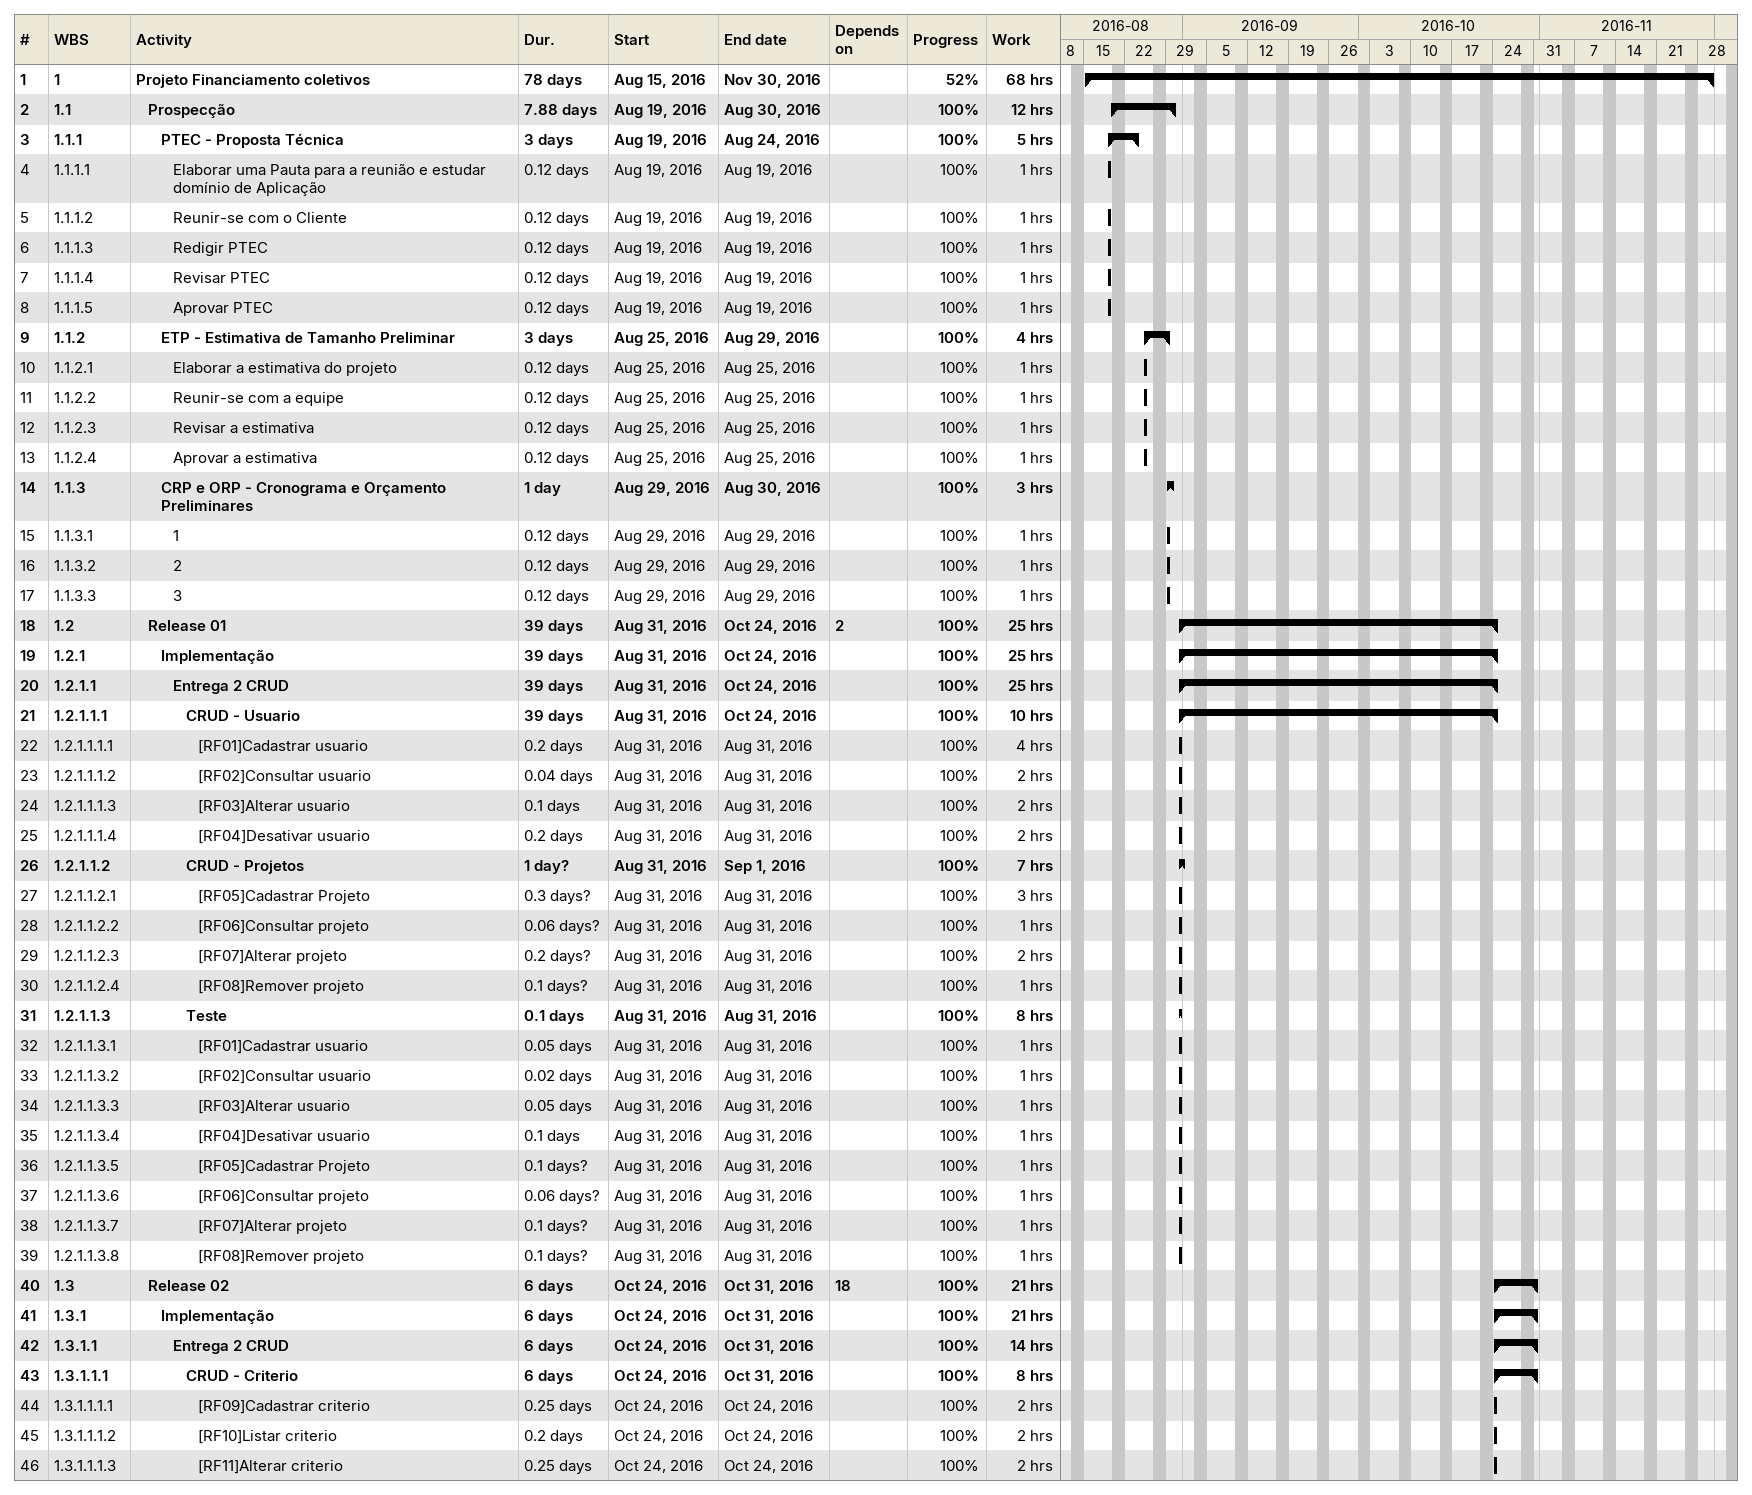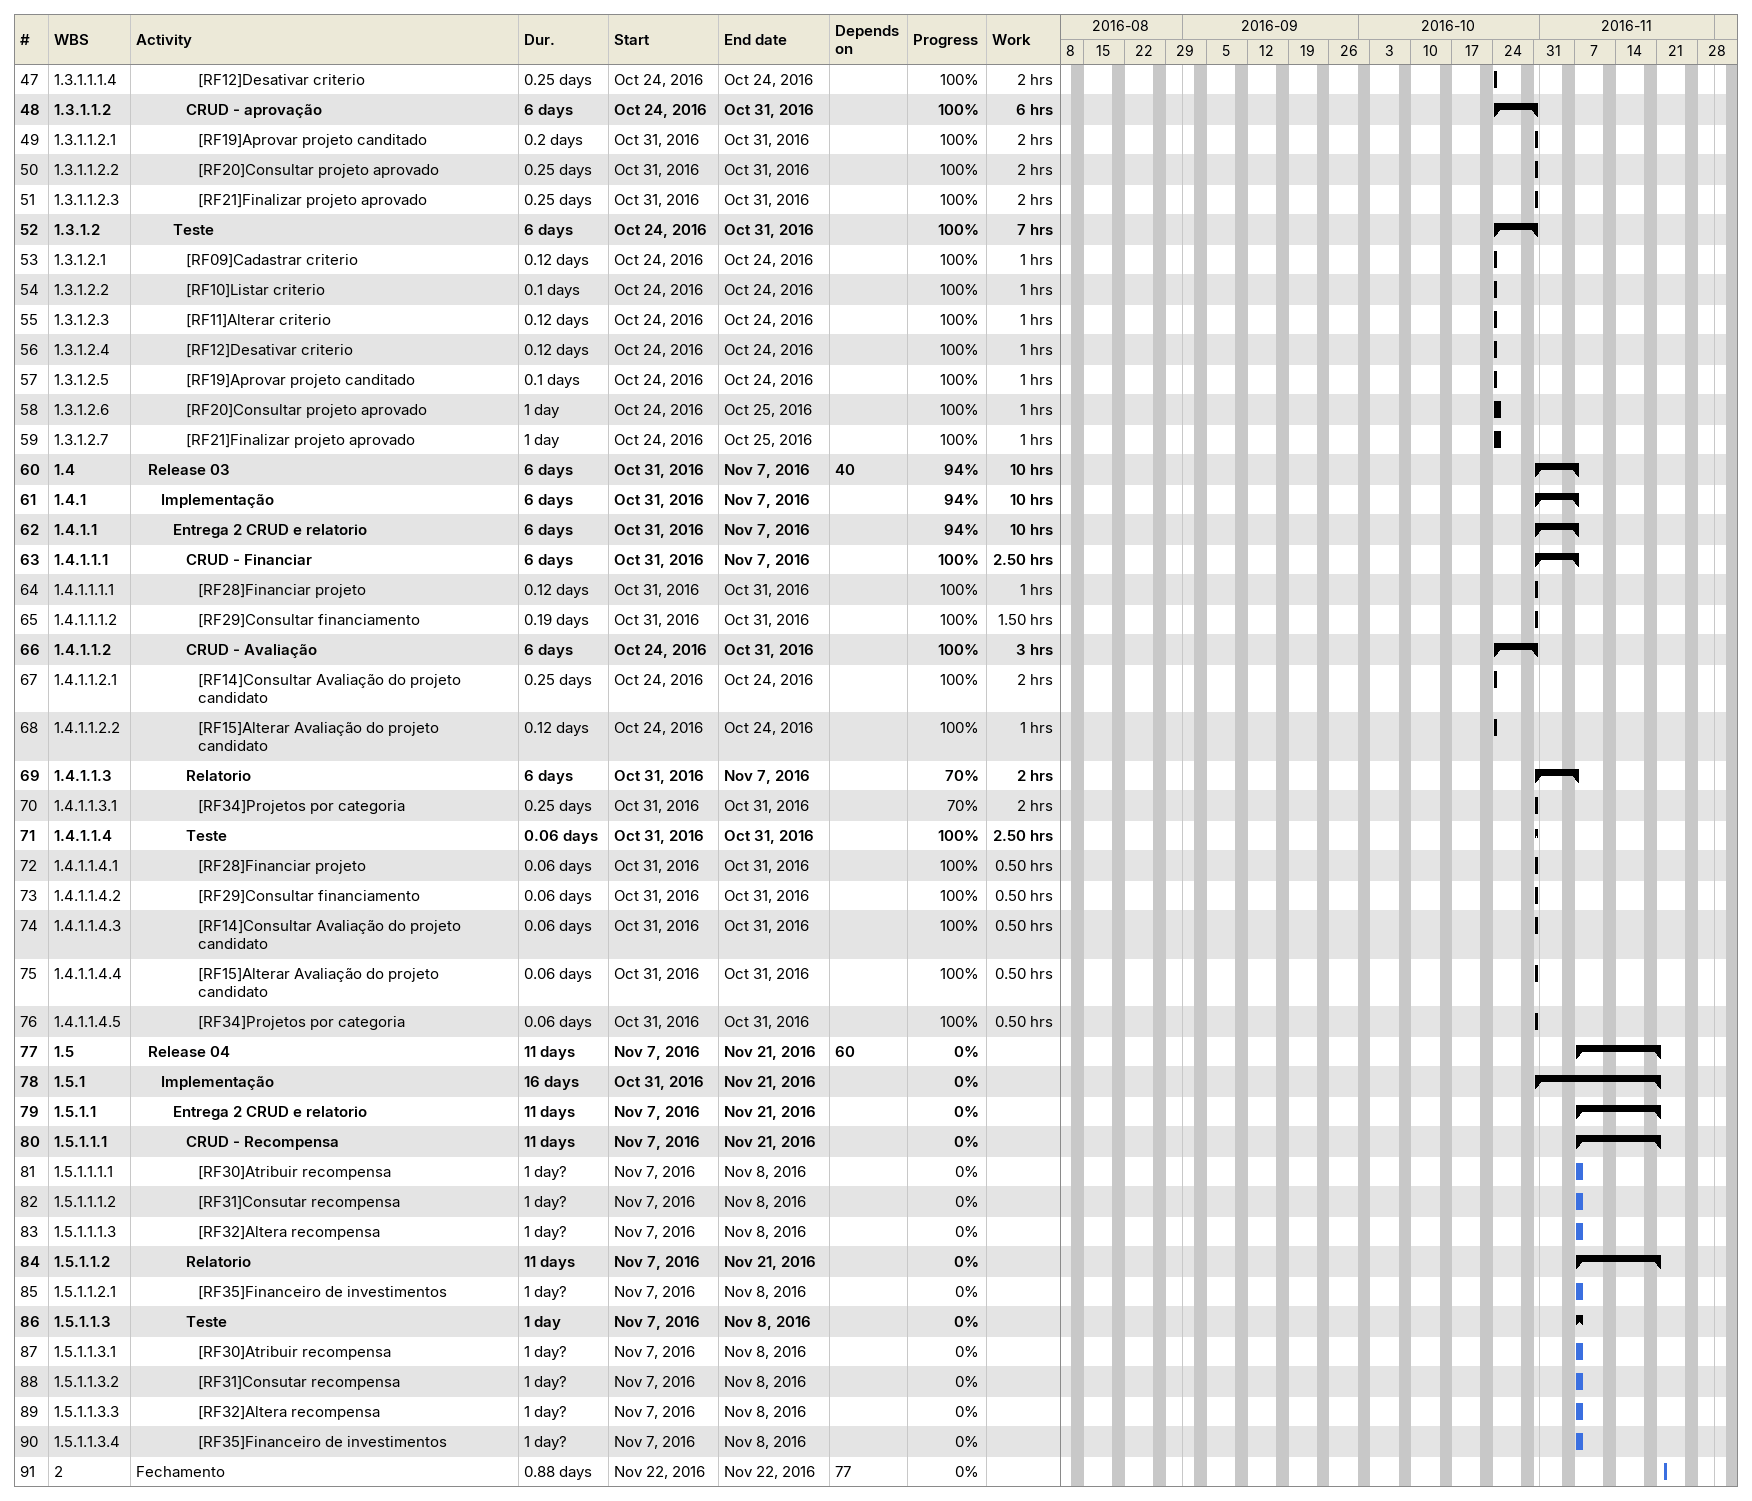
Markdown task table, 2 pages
| ID | WBS | Task | Duration | Start | Finish | Predecessors | % complete | Work (h) |
|---|---|---|---|---|---|---|---|---|
| 1 | 1 | **Projeto Financiamento coletivos** | 78d | 2016-08-15 | 2016-11-30 |  | 52 | 68 |
| 2 | 1.1 | **Prospecção** | 7.88d | 2016-08-19 | 2016-08-30 |  | 100 | 12 |
| 3 | 1.1.1 | **PTEC - Proposta Técnica** | 3d | 2016-08-19 | 2016-08-24 |  | 100 | 5 |
| 4 | 1.1.1.1 | Elaborar uma Pauta para a reunião e estudar domínio de Aplicação | 0.12d | 2016-08-19 | 2016-08-19 |  | 100 | 1 |
| 5 | 1.1.1.2 | Reunir-se com o Cliente | 0.12d | 2016-08-19 | 2016-08-19 |  | 100 | 1 |
| 6 | 1.1.1.3 | Redigir PTEC | 0.12d | 2016-08-19 | 2016-08-19 |  | 100 | 1 |
| 7 | 1.1.1.4 | Revisar PTEC | 0.12d | 2016-08-19 | 2016-08-19 |  | 100 | 1 |
| 8 | 1.1.1.5 | Aprovar PTEC | 0.12d | 2016-08-19 | 2016-08-19 |  | 100 | 1 |
| 9 | 1.1.2 | **ETP - Estimativa de Tamanho Preliminar** | 3d | 2016-08-25 | 2016-08-29 |  | 100 | 4 |
| 10 | 1.1.2.1 | Elaborar a estimativa do projeto | 0.12d | 2016-08-25 | 2016-08-25 |  | 100 | 1 |
| 11 | 1.1.2.2 | Reunir-se com a equipe | 0.12d | 2016-08-25 | 2016-08-25 |  | 100 | 1 |
| 12 | 1.1.2.3 | Revisar a estimativa | 0.12d | 2016-08-25 | 2016-08-25 |  | 100 | 1 |
| 13 | 1.1.2.4 | Aprovar a estimativa | 0.12d | 2016-08-25 | 2016-08-25 |  | 100 | 1 |
| 14 | 1.1.3 | **CRP e ORP - Cronograma e Orçamento Preliminares** | 1d | 2016-08-29 | 2016-08-30 |  | 100 | 3 |
| 15 | 1.1.3.1 | 1 | 0.12d | 2016-08-29 | 2016-08-29 |  | 100 | 1 |
| 16 | 1.1.3.2 | 2 | 0.12d | 2016-08-29 | 2016-08-29 |  | 100 | 1 |
| 17 | 1.1.3.3 | 3 | 0.12d | 2016-08-29 | 2016-08-29 |  | 100 | 1 |
| 18 | 1.2 | **Release 01** | 39d | 2016-08-31 | 2016-10-24 | 2 | 100 | 25 |
| 19 | 1.2.1 | **Implementação** | 39d | 2016-08-31 | 2016-10-24 |  | 100 | 25 |
| 20 | 1.2.1.1 | **Entrega 2 CRUD** | 39d | 2016-08-31 | 2016-10-24 |  | 100 | 25 |
| 21 | 1.2.1.1.1 | **CRUD - Usuario** | 39d | 2016-08-31 | 2016-10-24 |  | 100 | 10 |
| 22 | 1.2.1.1.1.1 | [RF01]Cadastrar usuario | 0.2d | 2016-08-31 | 2016-08-31 |  | 100 | 4 |
| 23 | 1.2.1.1.1.2 | [RF02]Consultar usuario | 0.04d | 2016-08-31 | 2016-08-31 |  | 100 | 2 |
| 24 | 1.2.1.1.1.3 | [RF03]Alterar usuario | 0.1d | 2016-08-31 | 2016-08-31 |  | 100 | 2 |
| 25 | 1.2.1.1.1.4 | [RF04]Desativar usuario | 0.2d | 2016-08-31 | 2016-08-31 |  | 100 | 2 |
| 26 | 1.2.1.1.2 | **CRUD - Projetos** | 1d? | 2016-08-31 | 2016-09-01 |  | 100 | 7 |
| 27 | 1.2.1.1.2.1 | [RF05]Cadastrar Projeto | 0.3d? | 2016-08-31 | 2016-08-31 |  | 100 | 3 |
| 28 | 1.2.1.1.2.2 | [RF06]Consultar projeto | 0.06d? | 2016-08-31 | 2016-08-31 |  | 100 | 1 |
| 29 | 1.2.1.1.2.3 | [RF07]Alterar projeto | 0.2d? | 2016-08-31 | 2016-08-31 |  | 100 | 2 |
| 30 | 1.2.1.1.2.4 | [RF08]Remover projeto | 0.1d? | 2016-08-31 | 2016-08-31 |  | 100 | 1 |
| 31 | 1.2.1.1.3 | **Teste** | 0.1d | 2016-08-31 | 2016-08-31 |  | 100 | 8 |
| 32 | 1.2.1.1.3.1 | [RF01]Cadastrar usuario | 0.05d | 2016-08-31 | 2016-08-31 |  | 100 | 1 |
| 33 | 1.2.1.1.3.2 | [RF02]Consultar usuario | 0.02d | 2016-08-31 | 2016-08-31 |  | 100 | 1 |
| 34 | 1.2.1.1.3.3 | [RF03]Alterar usuario | 0.05d | 2016-08-31 | 2016-08-31 |  | 100 | 1 |
| 35 | 1.2.1.1.3.4 | [RF04]Desativar usuario | 0.1d | 2016-08-31 | 2016-08-31 |  | 100 | 1 |
| 36 | 1.2.1.1.3.5 | [RF05]Cadastrar Projeto | 0.1d? | 2016-08-31 | 2016-08-31 |  | 100 | 1 |
| 37 | 1.2.1.1.3.6 | [RF06]Consultar projeto | 0.06d? | 2016-08-31 | 2016-08-31 |  | 100 | 1 |
| 38 | 1.2.1.1.3.7 | [RF07]Alterar projeto | 0.1d? | 2016-08-31 | 2016-08-31 |  | 100 | 1 |
| 39 | 1.2.1.1.3.8 | [RF08]Remover projeto | 0.1d? | 2016-08-31 | 2016-08-31 |  | 100 | 1 |
| 40 | 1.3 | **Release 02** | 6d | 2016-10-24 | 2016-10-31 | 18 | 100 | 21 |
| 41 | 1.3.1 | **Implementação** | 6d | 2016-10-24 | 2016-10-31 |  | 100 | 21 |
| 42 | 1.3.1.1 | **Entrega 2 CRUD** | 6d | 2016-10-24 | 2016-10-31 |  | 100 | 14 |
| 43 | 1.3.1.1.1 | **CRUD - Criterio** | 6d | 2016-10-24 | 2016-10-31 |  | 100 | 8 |
| 44 | 1.3.1.1.1.1 | [RF09]Cadastrar criterio | 0.25d | 2016-10-24 | 2016-10-24 |  | 100 | 2 |
| 45 | 1.3.1.1.1.2 | [RF10]Listar criterio | 0.2d | 2016-10-24 | 2016-10-24 |  | 100 | 2 |
| 46 | 1.3.1.1.1.3 | [RF11]Alterar criterio | 0.25d | 2016-10-24 | 2016-10-24 |  | 100 | 2 |
| 47 | 1.3.1.1.1.4 | [RF12]Desativar criterio | 0.25d | 2016-10-24 | 2016-10-24 |  | 100 | 2 |
| 48 | 1.3.1.1.2 | **CRUD - aprovação** | 6d | 2016-10-24 | 2016-10-31 |  | 100 | 6 |
| 49 | 1.3.1.1.2.1 | [RF19]Aprovar projeto canditado | 0.2d | 2016-10-31 | 2016-10-31 |  | 100 | 2 |
| 50 | 1.3.1.1.2.2 | [RF20]Consultar projeto aprovado | 0.25d | 2016-10-31 | 2016-10-31 |  | 100 | 2 |
| 51 | 1.3.1.1.2.3 | [RF21]Finalizar projeto aprovado | 0.25d | 2016-10-31 | 2016-10-31 |  | 100 | 2 |
| 52 | 1.3.1.2 | **Teste** | 6d | 2016-10-24 | 2016-10-31 |  | 100 | 7 |
| 53 | 1.3.1.2.1 | [RF09]Cadastrar criterio | 0.12d | 2016-10-24 | 2016-10-24 |  | 100 | 1 |
| 54 | 1.3.1.2.2 | [RF10]Listar criterio | 0.1d | 2016-10-24 | 2016-10-24 |  | 100 | 1 |
| 55 | 1.3.1.2.3 | [RF11]Alterar criterio | 0.12d | 2016-10-24 | 2016-10-24 |  | 100 | 1 |
| 56 | 1.3.1.2.4 | [RF12]Desativar criterio | 0.12d | 2016-10-24 | 2016-10-24 |  | 100 | 1 |
| 57 | 1.3.1.2.5 | [RF19]Aprovar projeto canditado | 0.1d | 2016-10-24 | 2016-10-24 |  | 100 | 1 |
| 58 | 1.3.1.2.6 | [RF20]Consultar projeto aprovado | 1d | 2016-10-24 | 2016-10-25 |  | 100 | 1 |
| 59 | 1.3.1.2.7 | [RF21]Finalizar projeto aprovado | 1d | 2016-10-24 | 2016-10-25 |  | 100 | 1 |
| 60 | 1.4 | **Release 03** | 6d | 2016-10-31 | 2016-11-07 | 40 | 94 | 10 |
| 61 | 1.4.1 | **Implementação** | 6d | 2016-10-31 | 2016-11-07 |  | 94 | 10 |
| 62 | 1.4.1.1 | **Entrega 2 CRUD e relatorio** | 6d | 2016-10-31 | 2016-11-07 |  | 94 | 10 |
| 63 | 1.4.1.1.1 | **CRUD - Financiar** | 6d | 2016-10-31 | 2016-11-07 |  | 100 | 2.50 |
| 64 | 1.4.1.1.1.1 | [RF28]Financiar projeto | 0.12d | 2016-10-31 | 2016-10-31 |  | 100 | 1 |
| 65 | 1.4.1.1.1.2 | [RF29]Consultar financiamento | 0.19d | 2016-10-31 | 2016-10-31 |  | 100 | 1.50 |
| 66 | 1.4.1.1.2 | **CRUD - Avaliação** | 6d | 2016-10-24 | 2016-10-31 |  | 100 | 3 |
| 67 | 1.4.1.1.2.1 | [RF14]Consultar Avaliação do projeto candidato | 0.25d | 2016-10-24 | 2016-10-24 |  | 100 | 2 |
| 68 | 1.4.1.1.2.2 | [RF15]Alterar Avaliação do projeto candidato | 0.12d | 2016-10-24 | 2016-10-24 |  | 100 | 1 |
| 69 | 1.4.1.1.3 | **Relatorio** | 6d | 2016-10-31 | 2016-11-07 |  | 70 | 2 |
| 70 | 1.4.1.1.3.1 | [RF34]Projetos por categoria | 0.25d | 2016-10-31 | 2016-10-31 |  | 70 | 2 |
| 71 | 1.4.1.1.4 | **Teste** | 0.06d | 2016-10-31 | 2016-10-31 |  | 100 | 2.50 |
| 72 | 1.4.1.1.4.1 | [RF28]Financiar projeto | 0.06d | 2016-10-31 | 2016-10-31 |  | 100 | 0.50 |
| 73 | 1.4.1.1.4.2 | [RF29]Consultar financiamento | 0.06d | 2016-10-31 | 2016-10-31 |  | 100 | 0.50 |
| 74 | 1.4.1.1.4.3 | [RF14]Consultar Avaliação do projeto candidato | 0.06d | 2016-10-31 | 2016-10-31 |  | 100 | 0.50 |
| 75 | 1.4.1.1.4.4 | [RF15]Alterar Avaliação do projeto candidato | 0.06d | 2016-10-31 | 2016-10-31 |  | 100 | 0.50 |
| 76 | 1.4.1.1.4.5 | [RF34]Projetos por categoria | 0.06d | 2016-10-31 | 2016-10-31 |  | 100 | 0.50 |
| 77 | 1.5 | **Release 04** | 11d | 2016-11-07 | 2016-11-21 | 60 | 0 |  |
| 78 | 1.5.1 | **Implementação** | 16d | 2016-10-31 | 2016-11-21 |  | 0 |  |
| 79 | 1.5.1.1 | **Entrega 2 CRUD e relatorio** | 11d | 2016-11-07 | 2016-11-21 |  | 0 |  |
| 80 | 1.5.1.1.1 | **CRUD - Recompensa** | 11d | 2016-11-07 | 2016-11-21 |  | 0 |  |
| 81 | 1.5.1.1.1.1 | [RF30]Atribuir recompensa | 1d? | 2016-11-07 | 2016-11-08 |  | 0 |  |
| 82 | 1.5.1.1.1.2 | [RF31]Consutar recompensa | 1d? | 2016-11-07 | 2016-11-08 |  | 0 |  |
| 83 | 1.5.1.1.1.3 | [RF32]Altera recompensa | 1d? | 2016-11-07 | 2016-11-08 |  | 0 |  |
| 84 | 1.5.1.1.2 | **Relatorio** | 11d | 2016-11-07 | 2016-11-21 |  | 0 |  |
| 85 | 1.5.1.1.2.1 | [RF35]Financeiro de investimentos | 1d? | 2016-11-07 | 2016-11-08 |  | 0 |  |
| 86 | 1.5.1.1.3 | **Teste** | 1d | 2016-11-07 | 2016-11-08 |  | 0 |  |
| 87 | 1.5.1.1.3.1 | [RF30]Atribuir recompensa | 1d? | 2016-11-07 | 2016-11-08 |  | 0 |  |
| 88 | 1.5.1.1.3.2 | [RF31]Consutar recompensa | 1d? | 2016-11-07 | 2016-11-08 |  | 0 |  |
| 89 | 1.5.1.1.3.3 | [RF32]Altera recompensa | 1d? | 2016-11-07 | 2016-11-08 |  | 0 |  |
| 90 | 1.5.1.1.3.4 | [RF35]Financeiro de investimentos | 1d? | 2016-11-07 | 2016-11-08 |  | 0 |  |
| 91 | 2 | Fechamento | 0.88d | 2016-11-22 | 2016-11-22 | 77 | 0 |  |
